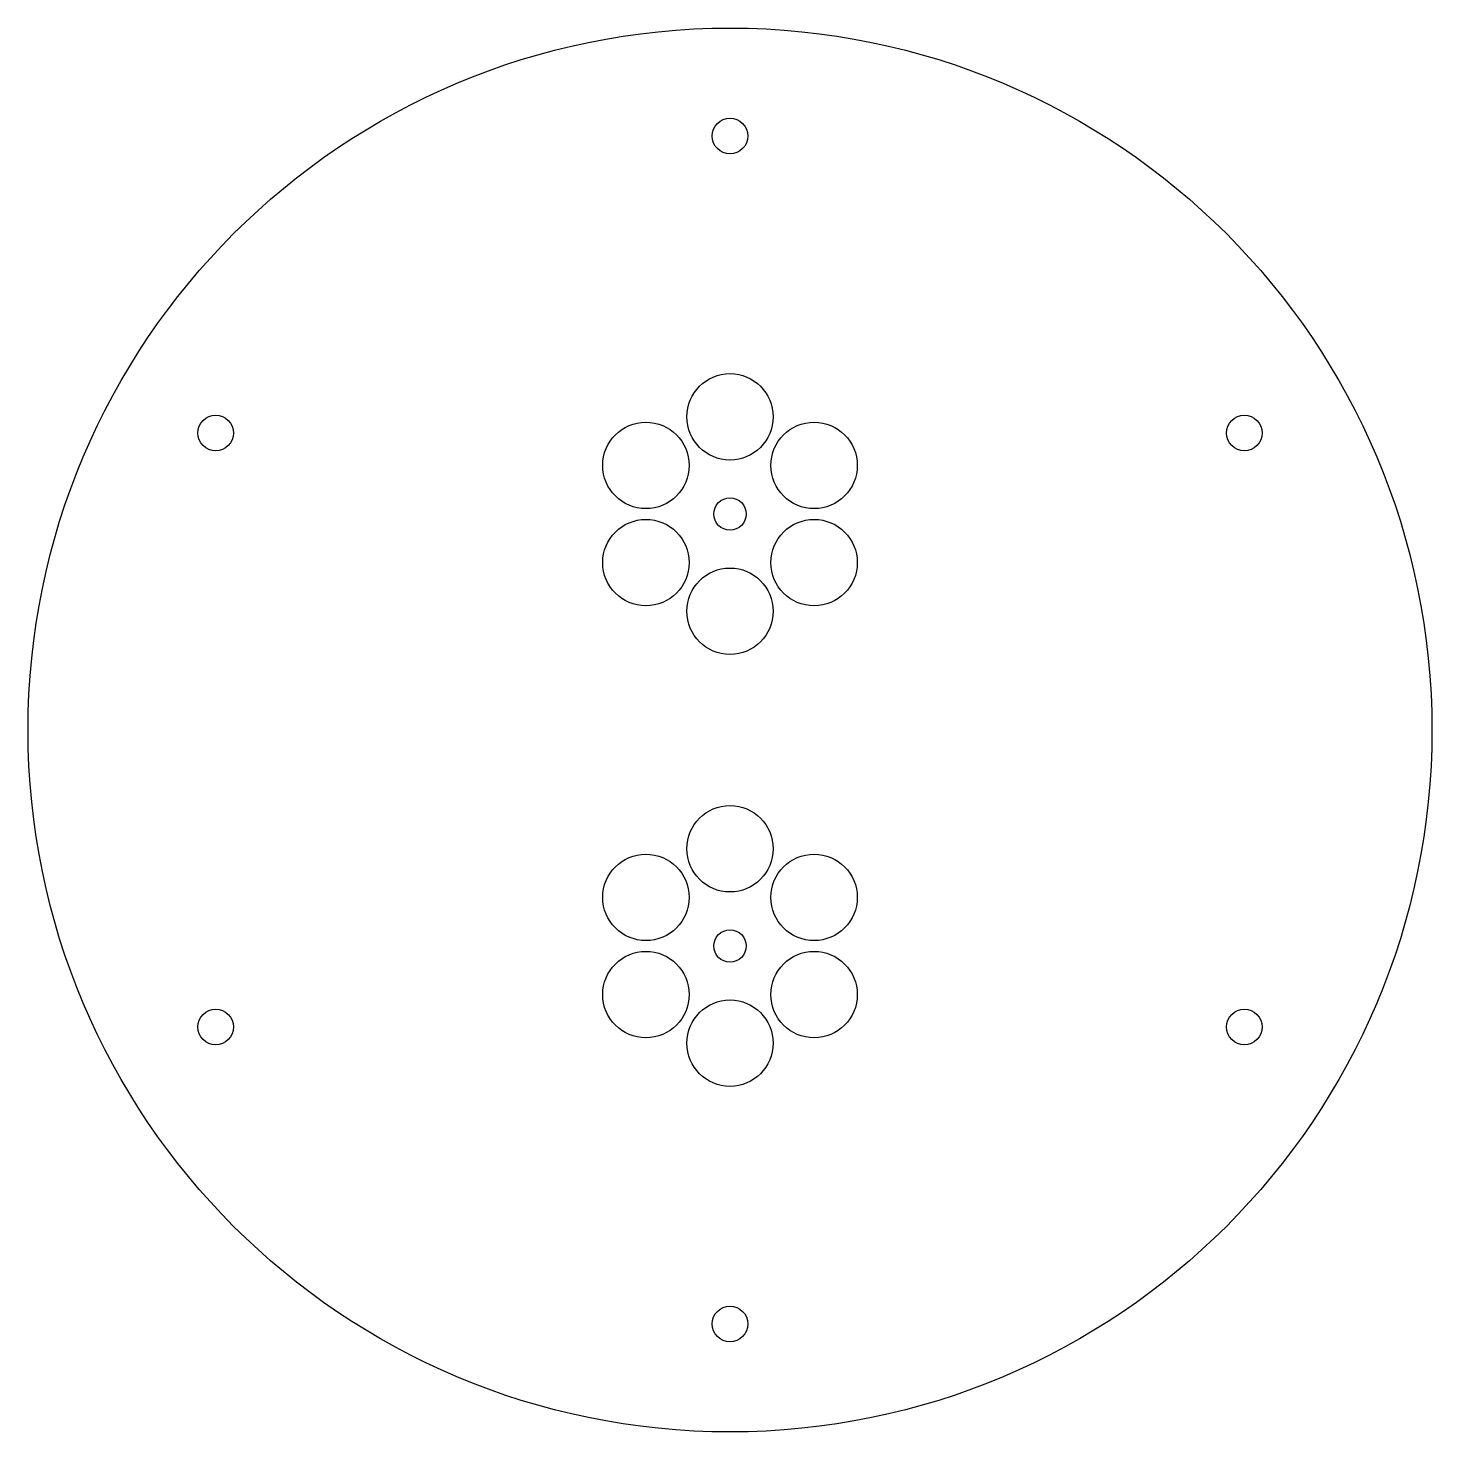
# Model space of a CAD drawing. Header units: millimetres. Extents: x -65 to 65, y -65 to 65.
import ezdxf

# ---------------------------------------------------------------- set-up
doc = ezdxf.new("R2010")
doc.units = ezdxf.units.MM

msp = doc.modelspace()

# ---------------------------------------------------------------- linework, layer by layer
at = {"color": 7, "linetype": 'Continuous', "lineweight": 25}
for centre, radius in [((0, 0), 65), ((0, 55), 1.65), ((0, 29), 4), ((-47.63, 27.5), 1.65), ((47.63, 27.5), 1.65), ((-7.79, 24.5), 4), ((7.79, 24.5), 4), ((0, 20), 1.5), ((-7.79, 15.5), 4), ((7.79, 15.5), 4), ((0, 11), 4), ((0, -11), 4), ((-7.79, -15.5), 4), ((7.79, -15.5), 4), ((0, -20), 1.5), ((-7.79, -24.5), 4), ((7.79, -24.5), 4), ((-47.63, -27.5), 1.65), ((0, -29), 4), ((47.63, -27.5), 1.65), ((0, -55), 1.65)]:
    msp.add_circle(centre, radius, dxfattribs=at)

doc.saveas('drawing.dxf')
